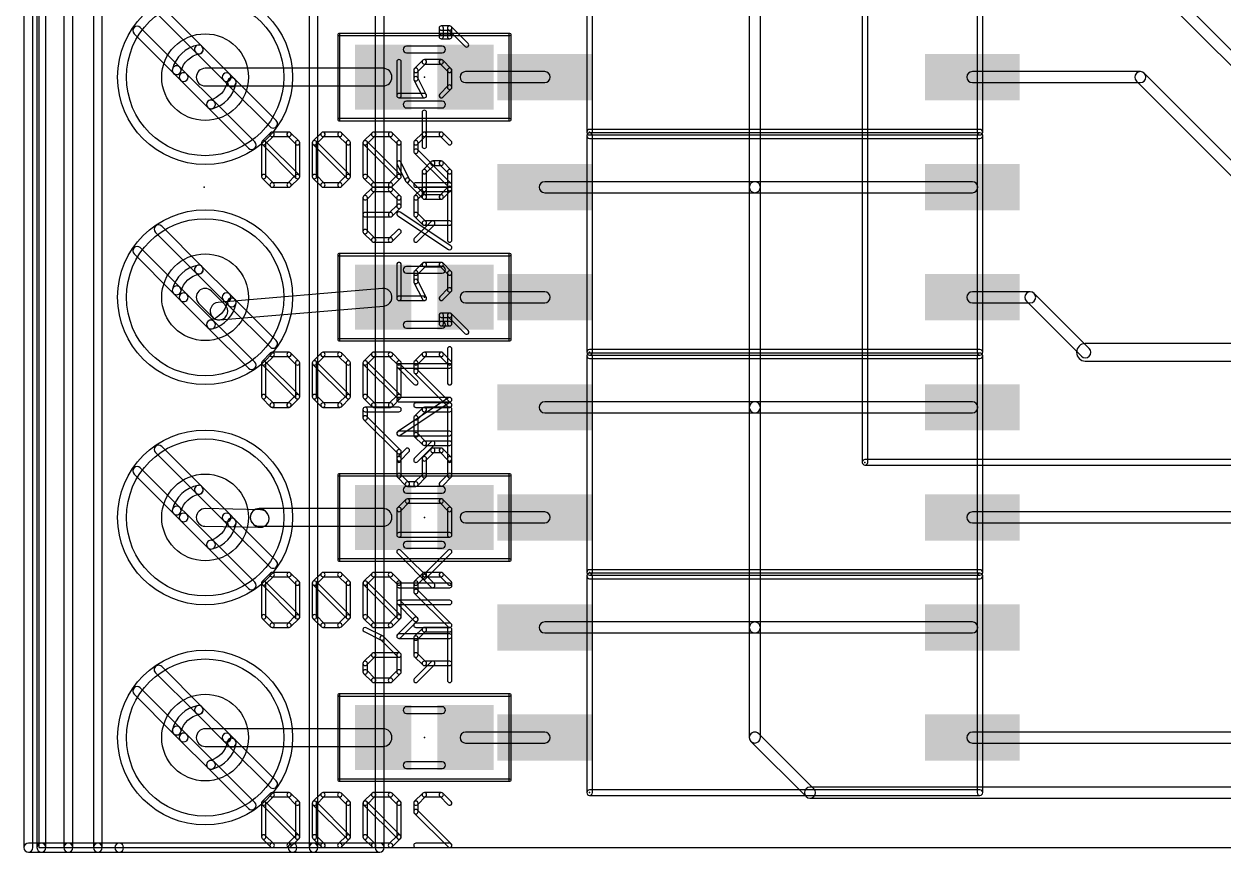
# Model space of a CAD drawing. Extents: x -0.3 to 87.4, y -0.1 to 31.2.
# Drawn here: x -0.34 to 27.3, y -0.1 to 19.01 of the extents above; entities that cross this region are included whole.
import ezdxf

# ---------------------------------------------------------------- set-up
doc = ezdxf.new("R2010")
doc.units = 0
for name, color, linetype in [('16', 175, 'CONTINUOUS'), ('17', 82, 'CONTINUOUS'), ('20', 7, 'CONTINUOUS'), ('21', 253, 'CONTINUOUS'), ('22', 253, 'CONTINUOUS'), ('23', 7, 'CONTINUOUS'), ('24', 7, 'CONTINUOUS'), ('26', 253, 'CONTINUOUS'), ('27', 253, 'CONTINUOUS'), ('28', 253, 'CONTINUOUS'), ('40', 175, 'CONTINUOUS'), ('51', 253, 'CONTINUOUS'), ('52', 253, 'CONTINUOUS')]:
    doc.layers.add(name, color=color, linetype=linetype)

# ---------------------------------------------------------------- blocks, each defined once
blk = doc.blocks.new('RECT')
blk.add_solid([(-0.5, -0.5), (0.5, -0.5), (-0.5, 0.5), (0.5, 0.5)])
blk = doc.blocks.new('ROUNDP')
blk.add_circle((0, 0), 0.5)

msp = doc.modelspace()

# ---------------------------------------------------------------- linework, layer by layer
at = {"layer": '16'}
for points in [[(22.7702, 22.7702), (31.6602, 13.8802, 1), (31.8398, 14.0598), (22.9498, 22.9498, 1)], [(16.383, 20.32), (16.383, 15.24, 1), (16.637, 15.24), (16.637, 20.32, 1)], [(3.835, 17.5768), (7.94, 17.5768, 1), (7.94, 17.9832), (3.835, 17.9832, 1)], [(9.84, 17.653), (11.665, 17.653, 1), (11.665, 17.907), (9.84, 17.907, 1)], [(25.4, 17.907), (21.525, 17.907, 1), (21.525, 17.653), (25.4, 17.653, 1)], [(30.5698, 12.7898), (25.4898, 17.8698, 1), (25.3102, 17.6902), (30.3902, 12.6102, 1)], [(11.665, 15.113), (16.51, 15.113, 1), (16.51, 15.367), (11.665, 15.367, 1)], [(16.383, 15.24), (16.383, 10.16, 1), (16.637, 10.16), (16.637, 15.24, 1)], [(21.525, 15.367), (16.51, 15.367, 1), (16.51, 15.113), (21.525, 15.113, 1)], [(4.2987, 12.5237), (3.9787, 12.8437, 1), (3.6913, 12.5563), (4.0113, 12.2363, 1)], [(7.9229, 12.9025), (4.1379, 12.5825, 1), (4.1721, 12.1775), (7.9571, 12.4975, 1)], [(9.84, 12.573), (11.665, 12.573, 1), (11.665, 12.827), (9.84, 12.827, 1)], [(22.86, 12.827), (21.525, 12.827, 1), (21.525, 12.573), (22.86, 12.573, 1)], [(24.2198, 11.5198), (22.9498, 12.7898, 1), (22.7702, 12.6102), (24.0402, 11.3402, 1)], [(24.13, 11.2268), (37.13, 11.2268, 1), (37.13, 11.6332), (24.13, 11.6332, 1)], [(11.665, 10.033), (16.51, 10.033, 1), (16.51, 10.287), (11.665, 10.287, 1)], [(16.383, 10.16), (16.383, 5.08, 1), (16.637, 5.08), (16.637, 10.16, 1)], [(21.525, 10.287), (16.51, 10.287, 1), (16.51, 10.033), (21.525, 10.033, 1)], [(5.109, 7.7982), (3.839, 7.8232, 1), (3.831, 7.4168), (5.101, 7.3918, 1)], [(7.94, 7.8232), (5.08, 7.8232, 1), (5.08, 7.4168), (7.94, 7.4168, 1)], [(4.9363, 7.4763), (4.9613, 7.4513, 1), (5.2487, 7.7387), (5.2237, 7.7637, 1)], [(9.84, 7.493), (11.665, 7.493, 1), (11.665, 7.747), (9.84, 7.747, 1)], [(29.21, 7.747), (21.525, 7.747, 1), (21.525, 7.493), (29.21, 7.493, 1)], [(16.51, 5.207), (11.665, 5.207, 1), (11.665, 4.953), (16.51, 4.953, 1)], [(21.525, 5.207), (16.51, 5.207, 1), (16.51, 4.953), (21.525, 4.953, 1)], [(16.637, 2.54), (16.637, 5.08, 1), (16.383, 5.08), (16.383, 2.54, 1)], [(7.94, 2.7432), (3.835, 2.7432, 1), (3.835, 2.3368), (7.94, 2.3368, 1)], [(11.665, 2.667), (9.84, 2.667, 1), (9.84, 2.413), (11.665, 2.413, 1)], [(17.8698, 1.3598), (16.5998, 2.6298, 1), (16.4202, 2.4502), (17.6902, 1.1802, 1)], [(27.94, 2.667), (21.525, 2.667, 1), (21.525, 2.413), (27.94, 2.413, 1)], [(17.78, 1.143), (60.96, 1.143, 1), (60.96, 1.397), (17.78, 1.397, 1)]]:
    msp.add_lwpolyline(points, format="xyb", close=True, dxfattribs=at)
at = {"layer": '20'}
for p, q in [((0, 30), (0, 0)), ((0, 0), (85, 0))]:
    msp.add_line(p, q, dxfattribs=at)
at = {"layer": '21'}
for points in [[(-0.3416, 30.48), (-0.3416, 0, 1), (-0.1384, 0), (-0.1384, 30.48, 1)], [(0.1616, 0), (0.1616, 30.48, 1), (-0.0416, 30.48), (-0.0416, 0, 1)], [(0.5805, 30.48), (0.5805, 0, 1), (0.7837, 0), (0.7837, 30.48, 1)], [(1.4637, 0), (1.4637, 30.48, 1), (1.2605, 30.48), (1.2605, 0, 1)], [(6.2327, 30.48), (6.2327, 0, 1), (6.4359, 0), (6.4359, 30.48, 1)], [(7.7584, 30.48), (7.7584, 0, 1), (7.9616, 0), (7.9616, 30.48, 1)], [(19.1135, 8.89), (19.1135, 26.89, 1), (18.9865, 26.89), (18.9865, 8.89, 1)], [(52.05, 8.9535), (19.05, 8.9535, 1), (19.05, 8.8265), (52.05, 8.8265, 1)], [(0.06, 0.1016), (-0.24, 0.1016, 1), (-0.24, -0.1016), (0.06, -0.1016, 1)], [(0.06, -0.1016), (0.6821, -0.1016, 1), (0.6821, 0.1016), (0.06, 0.1016, 1)], [(0.6821, -0.1016), (1.3621, -0.1016, 1), (1.3621, 0.1016), (0.6821, 0.1016, 1)], [(1.8545, 0.1016), (1.3621, 0.1016, 1), (1.3621, -0.1016), (1.8545, -0.1016, 1)], [(1.8545, -0.1016), (5.8513, -0.1016, 1), (5.8513, 0.1016), (1.8545, 0.1016, 1)], [(6.3343, 0.1016), (5.8513, 0.1016, 1), (5.8513, -0.1016), (6.3343, -0.1016, 1)], [(6.3343, -0.1016), (7.86, -0.1016, 1), (7.86, 0.1016), (6.3343, 0.1016, 1)]]:
    msp.add_lwpolyline(points, format="xyb", close=True, dxfattribs=at)
for centre, radius in [((3.835, 17.78), 2.0166), ((3.835, 17.78), 1.8134), ((3.835, 12.7), 2.0166), ((3.835, 12.7), 1.8134), ((3.835, 7.62), 2.0166), ((3.835, 7.62), 1.8134), ((3.835, 2.54), 2.0166), ((3.835, 2.54), 1.8134)]:
    msp.add_circle(centre, radius, dxfattribs=at)
at = {"layer": '22'}
for points in [[(12.7635, 16.51), (12.7635, 21.51, 1), (12.6365, 21.51), (12.6365, 16.51, 1)], [(21.7635, 16.51), (21.7635, 21.51, 1), (21.6365, 21.51), (21.6365, 16.51, 1)], [(12.7, 16.4465), (21.7, 16.4465, 1), (21.7, 16.5735), (12.7, 16.5735, 1)], [(12.7635, 11.43), (12.7635, 16.43, 1), (12.6365, 16.43), (12.6365, 11.43, 1)], [(12.7, 16.3665), (21.7, 16.3665, 1), (21.7, 16.4935), (12.7, 16.4935, 1)], [(21.7635, 11.43), (21.7635, 16.43, 1), (21.6365, 16.43), (21.6365, 11.43, 1)], [(12.7, 11.3665), (21.7, 11.3665, 1), (21.7, 11.4935), (12.7, 11.4935, 1)], [(12.7635, 6.35), (12.7635, 11.35, 1), (12.6365, 11.35), (12.6365, 6.35, 1)], [(12.7, 11.2865), (21.7, 11.2865, 1), (21.7, 11.4135), (12.7, 11.4135, 1)], [(21.7635, 6.35), (21.7635, 11.35, 1), (21.6365, 11.35), (21.6365, 6.35, 1)], [(12.7, 6.2865), (21.7, 6.2865, 1), (21.7, 6.4135), (12.7, 6.4135, 1)], [(12.7635, 1.27), (12.7635, 6.27, 1), (12.6365, 6.27), (12.6365, 1.27, 1)], [(12.7, 6.2065), (21.7, 6.2065, 1), (21.7, 6.3335), (12.7, 6.3335, 1)], [(21.7635, 1.27), (21.7635, 6.27, 1), (21.6365, 6.27), (21.6365, 1.27, 1)], [(12.7, 1.2065), (21.7, 1.2065, 1), (21.7, 1.3335), (12.7, 1.3335, 1)]]:
    msp.add_lwpolyline(points, format="xyb", close=True, dxfattribs=at)
at = {"layer": '23'}
for p in [(3.81, 15.24), (19.05, 8.89)]:
    msp.add_point(p, dxfattribs=at)
at = {"layer": '24'}
for p in [(8.89, 17.78), (12.7, 16.51), (8.89, 12.7), (12.7, 11.43), (8.89, 7.62), (12.7, 6.35), (8.89, 2.54), (12.7, 1.27)]:
    msp.add_point(p, dxfattribs=at)
at = {"layer": '26'}
for points in [[(7.5611, 14.9594), (7.756, 15.1543, 1), (7.6842, 15.2261), (7.4893, 15.0312, 1)], [(7.7201, 15.1394), (8.1099, 15.1394, 1), (8.1099, 15.241), (7.7201, 15.241, 1)], [(8.074, 15.1543), (8.2689, 14.9594, 1), (8.3407, 15.0312), (8.1458, 15.2261, 1)], [(8.8536, 15.2261), (8.6587, 15.0312, 1), (8.7305, 14.9594), (8.9254, 15.1543, 1)], [(9.4742, 15.241), (8.8895, 15.241, 1), (8.8895, 15.1394), (9.4742, 15.1394, 1)], [(9.525, 14.0208), (9.525, 15.1902, 1), (9.4234, 15.1902), (9.4234, 14.0208, 1)], [(7.576, 14.2157), (7.576, 14.9953, 1), (7.4744, 14.9953), (7.4744, 14.2157, 1)], [(8.254, 14.9953), (8.254, 14.8004, 1), (8.3556, 14.8004), (8.3556, 14.9953, 1)], [(8.6438, 14.9953), (8.6438, 14.6055, 1), (8.7454, 14.6055), (8.7454, 14.9953, 1)], [(8.1099, 14.6563), (7.5252, 14.6563, 1), (7.5252, 14.5547), (8.1099, 14.5547, 1)], [(8.2689, 14.8363), (8.074, 14.6414, 1), (8.1458, 14.5696), (8.3407, 14.7645, 1)], [(8.6587, 14.5696), (8.8536, 14.3747, 1), (8.9254, 14.4465), (8.7305, 14.6414, 1)], [(9.0485, 14.4465), (8.6587, 14.0567, 1), (8.7305, 13.9849), (9.1203, 14.3747, 1)], [(8.8895, 14.3598), (9.4742, 14.3598, 1), (9.4742, 14.4614), (8.8895, 14.4614, 1)], [(7.756, 14.0567), (7.5611, 14.2516, 1), (7.4893, 14.1798), (7.6842, 13.9849, 1)], [(8.2689, 14.2516), (8.074, 14.0567, 1), (8.1458, 13.9849), (8.3407, 14.1798, 1)], [(8.1099, 14.0716), (7.7201, 14.0716, 1), (7.7201, 13.97), (8.1099, 13.97, 1)], [(8.3048, 10.161), (7.5252, 10.161, 1), (7.5252, 10.0594), (8.3048, 10.0594, 1)], [(7.4744, 10.1102), (7.4744, 9.9153, 1), (7.576, 9.9153), (7.576, 10.1102, 1)], [(7.4893, 9.8794), (8.2689, 9.0998, 1), (8.3407, 9.1716), (7.5611, 9.9512, 1)], [(8.8536, 10.1461), (8.6587, 9.9512, 1), (8.7305, 9.8794), (8.9254, 10.0743, 1)], [(8.6438, 9.9153), (8.6438, 9.5255, 1), (8.7454, 9.5255), (8.7454, 9.9153, 1)], [(9.4742, 10.161), (8.8895, 10.161, 1), (8.8895, 10.0594), (9.4742, 10.0594, 1)], [(9.525, 8.9408), (9.525, 10.1102, 1), (9.4234, 10.1102), (9.4234, 8.9408, 1)], [(8.6587, 9.4896), (8.8536, 9.2947, 1), (8.9254, 9.3665), (8.7305, 9.5614, 1)], [(8.254, 9.1357), (8.254, 8.9408, 1), (8.3556, 8.9408), (8.3556, 9.1357, 1)], [(9.0485, 9.3665), (8.6587, 8.9767, 1), (8.7305, 8.9049), (9.1203, 9.2947, 1)], [(8.8895, 9.2798), (9.4742, 9.2798, 1), (9.4742, 9.3814), (8.8895, 9.3814, 1)], [(7.5025, 4.9848), (7.8923, 4.7899, 1), (7.9377, 4.8807), (7.5479, 5.0756, 1)], [(8.8536, 5.0661), (8.6587, 4.8712, 1), (8.7305, 4.7994), (8.9254, 4.9943, 1)], [(9.4742, 5.081), (8.8895, 5.081, 1), (8.8895, 4.9794), (9.4742, 4.9794, 1)], [(9.525, 3.8608), (9.525, 5.0302, 1), (9.4234, 5.0302), (9.4234, 3.8608, 1)], [(7.8791, 4.7994), (8.2689, 4.4096, 1), (8.3407, 4.4814), (7.9509, 4.8712, 1)], [(8.6438, 4.8353), (8.6438, 4.4455, 1), (8.7454, 4.4455), (8.7454, 4.8353, 1)], [(7.5611, 4.2147), (7.756, 4.4096, 1), (7.6842, 4.4814), (7.4893, 4.2865, 1)], [(7.7201, 4.3947), (8.3048, 4.3947, 1), (8.3048, 4.4963), (7.7201, 4.4963, 1)], [(8.254, 4.4455), (8.254, 4.0557, 1), (8.3556, 4.0557), (8.3556, 4.4455, 1)], [(8.6587, 4.4096), (8.8536, 4.2147, 1), (8.9254, 4.2865), (8.7305, 4.4814, 1)], [(7.576, 4.0557), (7.576, 4.2506, 1), (7.4744, 4.2506), (7.4744, 4.0557, 1)], [(9.0485, 4.2865), (8.6587, 3.8967, 1), (8.7305, 3.8249), (9.1203, 4.2147, 1)], [(8.8895, 4.1998), (9.4742, 4.1998, 1), (9.4742, 4.3014), (8.8895, 4.3014, 1)], [(7.756, 3.8967), (7.5611, 4.0916, 1), (7.4893, 4.0198), (7.6842, 3.8249, 1)], [(8.1099, 3.9116), (7.7201, 3.9116, 1), (7.7201, 3.81), (8.1099, 3.81, 1)], [(8.2689, 4.0916), (8.074, 3.8967, 1), (8.1458, 3.8249), (8.3407, 4.0198, 1)]]:
    msp.add_lwpolyline(points, format="xyb", close=True, dxfattribs=at)
at = {"layer": '27'}
for points in [[(9.4742, 18.963), (9.2793, 18.963, 1), (9.2793, 18.8614), (9.4742, 18.8614, 1)], [(9.2285, 18.9122), (9.2285, 18.7173, 1), (9.3301, 18.7173), (9.3301, 18.9122, 1)], [(9.8999, 18.5583), (9.5101, 18.9481, 1), (9.4383, 18.8762), (9.8281, 18.4865, 1)], [(9.525, 18.7173), (9.525, 18.9122, 1), (9.4234, 18.9122), (9.4234, 18.7173, 1)], [(9.2793, 18.6665), (9.4742, 18.6665, 1), (9.4742, 18.7681), (9.2793, 18.7681, 1)], [(8.254, 18.1326), (8.254, 17.353, 1), (8.3556, 17.353), (8.3556, 18.1326, 1)], [(8.7305, 17.9018), (8.9254, 18.0967, 1), (8.8536, 18.1685), (8.6587, 17.9736, 1)], [(8.7454, 17.7428), (8.7454, 17.9377, 1), (8.6438, 17.9377), (8.6438, 17.7428, 1)], [(8.8895, 18.0818), (9.2793, 18.0818, 1), (9.2793, 18.1834), (8.8895, 18.1834, 1)], [(9.2434, 18.0967), (9.4383, 17.9018, 1), (9.5101, 17.9736), (9.3152, 18.1685, 1)], [(9.4234, 17.9377), (9.4234, 17.5479, 1), (9.525, 17.5479), (9.525, 17.9377, 1)], [(8.9349, 17.3757), (8.74, 17.7655, 1), (8.6492, 17.7201), (8.8441, 17.3303, 1)], [(9.4383, 17.5838), (9.2434, 17.3889, 1), (9.3152, 17.3171), (9.5101, 17.512, 1)], [(8.3048, 17.3022), (8.8895, 17.3022, 1), (8.8895, 17.4038), (8.3048, 17.4038, 1)], [(8.9403, 16.1836), (8.9403, 16.9632, 1), (8.8387, 16.9632), (8.8387, 16.1836, 1)], [(8.2594, 15.7711), (8.4543, 15.3813, 1), (8.5451, 15.4267), (8.3502, 15.8165, 1)], [(9.0485, 15.8297), (8.8536, 15.6348, 1), (8.9254, 15.563), (9.1203, 15.7579, 1)], [(9.2793, 15.8446), (9.0844, 15.8446, 1), (9.0844, 15.743), (9.2793, 15.743, 1)], [(9.5101, 15.6348), (9.3152, 15.8297, 1), (9.2434, 15.7579), (9.4383, 15.563, 1)], [(8.8387, 15.5989), (8.8387, 15.0142, 1), (8.9403, 15.0142), (8.9403, 15.5989, 1)], [(9.525, 15.2091), (9.525, 15.5989, 1), (9.4234, 15.5989), (9.4234, 15.2091, 1)], [(8.4638, 15.3681), (8.8536, 14.9783, 1), (8.9254, 15.0501), (8.5356, 15.4399, 1)], [(9.3152, 14.9783), (9.5101, 15.1732, 1), (9.4383, 15.245), (9.2434, 15.0501, 1)], [(8.8895, 14.9634), (9.2793, 14.9634, 1), (9.2793, 15.065), (8.8895, 15.065, 1)], [(9.5024, 13.8871), (8.333, 14.6666, 1), (8.2766, 14.5821), (9.446, 13.8025, 1)], [(8.254, 13.455), (8.254, 12.6754, 1), (8.3556, 12.6754), (8.3556, 13.455, 1)], [(8.7305, 13.2242), (8.9254, 13.4191, 1), (8.8536, 13.4909), (8.6587, 13.296, 1)], [(8.7454, 13.0652), (8.7454, 13.2601, 1), (8.6438, 13.2601), (8.6438, 13.0652, 1)], [(8.8895, 13.4042), (9.2793, 13.4042, 1), (9.2793, 13.5058), (8.8895, 13.5058, 1)], [(9.2434, 13.4191), (9.4383, 13.2242, 1), (9.5101, 13.296), (9.3152, 13.4909, 1)], [(9.4234, 13.2601), (9.4234, 12.8703, 1), (9.525, 12.8703), (9.525, 13.2601, 1)], [(8.9349, 12.6981), (8.74, 13.0879, 1), (8.6492, 13.0425), (8.8441, 12.6527, 1)], [(8.3048, 12.6246), (8.8895, 12.6246, 1), (8.8895, 12.7262), (8.3048, 12.7262, 1)], [(9.4383, 12.9062), (9.2434, 12.7113, 1), (9.3152, 12.6395), (9.5101, 12.8344, 1)], [(9.4742, 12.3364), (9.2793, 12.3364, 1), (9.2793, 12.2348), (9.4742, 12.2348, 1)], [(9.2285, 12.2856), (9.2285, 12.0907, 1), (9.3301, 12.0907), (9.3301, 12.2856, 1)], [(9.8999, 11.9317), (9.5101, 12.3215, 1), (9.4383, 12.2497), (9.8281, 11.8599, 1)], [(9.525, 12.0907), (9.525, 12.2856, 1), (9.4234, 12.2856), (9.4234, 12.0907, 1)], [(9.2793, 12.0399), (9.4742, 12.0399, 1), (9.4742, 12.1415), (9.2793, 12.1415, 1)], [(9.525, 10.7264), (9.525, 11.506, 1), (9.4234, 11.506), (9.4234, 10.7264, 1)], [(8.7305, 10.7623), (8.3407, 11.1521, 1), (8.2689, 11.0803), (8.6587, 10.6905, 1)], [(8.3048, 11.0654), (9.4742, 11.0654, 1), (9.4742, 11.167), (8.3048, 11.167, 1)], [(8.333, 9.5147), (9.5024, 10.2943, 1), (9.446, 10.3789), (8.2766, 9.5993, 1)], [(9.4742, 10.3874), (8.3048, 10.3874, 1), (8.3048, 10.2858), (9.4742, 10.2858, 1)], [(9.4742, 9.6078), (8.3048, 9.6078, 1), (8.3048, 9.5062), (9.4742, 9.5062, 1)], [(8.4638, 9.2031), (8.2689, 9.0082, 1), (8.3407, 8.9364), (8.5356, 9.1313, 1)], [(8.9254, 8.9364), (9.1203, 9.1313, 1), (9.0485, 9.2031), (8.8536, 9.0082, 1)], [(9.0844, 9.1164), (9.2793, 9.1164, 1), (9.2793, 9.218), (9.0844, 9.218, 1)], [(9.2434, 9.1313), (9.4383, 8.9364, 1), (9.5101, 9.0082), (9.3152, 9.2031, 1)], [(8.254, 8.9723), (8.254, 8.5825, 1), (8.3556, 8.5825), (8.3556, 8.9723, 1)], [(8.9403, 8.5825), (8.9403, 8.9723, 1), (8.8387, 8.9723), (8.8387, 8.5825, 1)], [(9.4234, 8.9723), (9.4234, 8.5825, 1), (9.525, 8.5825), (9.525, 8.9723, 1)], [(8.2689, 8.5466), (8.4638, 8.3517, 1), (8.5356, 8.4235), (8.3407, 8.6184, 1)], [(8.7305, 8.3517), (8.9254, 8.5466, 1), (8.8536, 8.6184), (8.6587, 8.4235, 1)], [(9.4383, 8.6184), (9.2434, 8.4235, 1), (9.3152, 8.3517), (9.5101, 8.5466, 1)], [(8.4997, 8.3368), (8.6946, 8.3368, 1), (8.6946, 8.4384), (8.4997, 8.4384, 1)], [(8.4638, 8.0337), (8.2689, 7.8388, 1), (8.3407, 7.767), (8.5356, 7.9619, 1)], [(9.2793, 8.0486), (8.4997, 8.0486, 1), (8.4997, 7.947), (9.2793, 7.947, 1)], [(9.5101, 7.8388), (9.3152, 8.0337, 1), (9.2434, 7.9619), (9.4383, 7.767, 1)], [(8.254, 7.8029), (8.254, 7.2182, 1), (8.3556, 7.2182), (8.3556, 7.8029, 1)], [(9.525, 7.2182), (9.525, 7.8029, 1), (9.4234, 7.8029), (9.4234, 7.2182, 1)], [(8.3048, 7.1674), (9.4742, 7.1674, 1), (9.4742, 7.269), (8.3048, 7.269, 1)], [(9.1203, 6.0847), (8.3407, 6.8643, 1), (8.2689, 6.7925), (9.0485, 6.0129, 1)], [(8.9254, 6.2078), (9.5101, 6.7925, 1), (9.4383, 6.8643), (8.8536, 6.2796, 1)], [(8.3048, 5.998), (9.4742, 5.998, 1), (9.4742, 6.0996), (8.3048, 6.0996, 1)], [(8.7305, 5.3051), (8.3407, 5.6949, 1), (8.2689, 5.6231), (8.6587, 5.2333, 1)], [(8.3048, 5.6082), (9.4742, 5.6082, 1), (9.4742, 5.7098), (8.3048, 5.7098, 1)], [(8.3407, 4.8435), (8.7305, 5.2333, 1), (8.6587, 5.3051), (8.2689, 4.9153, 1)], [(9.4742, 4.9302), (8.3048, 4.9302, 1), (8.3048, 4.8286), (9.4742, 4.8286, 1)]]:
    msp.add_lwpolyline(points, format="xyb", close=True, dxfattribs=at)
at = {"layer": '28'}
for points in [[(5.3454, 16.4961), (5.1505, 16.3012, 1), (5.2223, 16.2294), (5.4172, 16.4243, 1)], [(5.1356, 16.2653), (5.1356, 15.4857, 1), (5.2372, 15.4857), (5.2372, 16.2653, 1)], [(6.0019, 15.5216), (5.2223, 16.3012, 1), (5.1505, 16.2294), (5.9301, 15.4498, 1)], [(5.7711, 16.511), (5.3813, 16.511, 1), (5.3813, 16.4094), (5.7711, 16.4094, 1)], [(6.0019, 16.3012), (5.807, 16.4961, 1), (5.7352, 16.4243), (5.9301, 16.2294, 1)], [(6.0168, 15.4857), (6.0168, 16.2653, 1), (5.9152, 16.2653), (5.9152, 15.4857, 1)], [(6.5148, 16.4961), (6.3199, 16.3012, 1), (6.3917, 16.2294), (6.5866, 16.4243, 1)], [(6.305, 16.2653), (6.305, 15.4857, 1), (6.4066, 15.4857), (6.4066, 16.2653, 1)], [(7.1713, 15.5216), (6.3917, 16.3012, 1), (6.3199, 16.2294), (7.0995, 15.4498, 1)], [(6.9405, 16.511), (6.5507, 16.511, 1), (6.5507, 16.4094), (6.9405, 16.4094, 1)], [(7.1713, 16.3012), (6.9764, 16.4961, 1), (6.9046, 16.4243), (7.0995, 16.2294, 1)], [(7.1862, 15.4857), (7.1862, 16.2653, 1), (7.0846, 16.2653), (7.0846, 15.4857, 1)], [(7.6842, 16.4961), (7.4893, 16.3012, 1), (7.5611, 16.2294), (7.756, 16.4243, 1)], [(7.4744, 16.2653), (7.4744, 15.4857, 1), (7.576, 15.4857), (7.576, 16.2653, 1)], [(8.3407, 15.5216), (7.5611, 16.3012, 1), (7.4893, 16.2294), (8.2689, 15.4498, 1)], [(8.1099, 16.511), (7.7201, 16.511, 1), (7.7201, 16.4094), (8.1099, 16.4094, 1)], [(8.3407, 16.3012), (8.1458, 16.4961, 1), (8.074, 16.4243), (8.2689, 16.2294, 1)], [(8.3556, 15.4857), (8.3556, 16.2653, 1), (8.254, 16.2653), (8.254, 15.4857, 1)], [(8.7305, 16.2294), (8.9254, 16.4243, 1), (8.8536, 16.4961), (8.6587, 16.3012, 1)], [(8.7454, 16.0704), (8.7454, 16.2653, 1), (8.6438, 16.2653), (8.6438, 16.0704, 1)], [(8.8895, 16.4094), (9.2793, 16.4094, 1), (9.2793, 16.511), (8.8895, 16.511, 1)], [(9.2434, 16.4243), (9.4383, 16.2294, 1), (9.5101, 16.3012), (9.3152, 16.4961, 1)], [(9.5101, 15.3267), (8.7305, 16.1063, 1), (8.6587, 16.0345), (9.4383, 15.2549, 1)], [(5.1505, 15.4498), (5.3454, 15.2549, 1), (5.4172, 15.3267), (5.2223, 15.5216, 1)], [(5.807, 15.2549), (6.0019, 15.4498, 1), (5.9301, 15.5216), (5.7352, 15.3267, 1)], [(6.3199, 15.4498), (6.5148, 15.2549, 1), (6.5866, 15.3267), (6.3917, 15.5216, 1)], [(6.9764, 15.2549), (7.1713, 15.4498, 1), (7.0995, 15.5216), (6.9046, 15.3267, 1)], [(7.4893, 15.4498), (7.6842, 15.2549, 1), (7.756, 15.3267), (7.5611, 15.5216, 1)], [(8.1458, 15.2549), (8.3407, 15.4498, 1), (8.2689, 15.5216), (8.074, 15.3267, 1)], [(5.3813, 15.24), (5.7711, 15.24, 1), (5.7711, 15.3416), (5.3813, 15.3416, 1)], [(6.5507, 15.24), (6.9405, 15.24, 1), (6.9405, 15.3416), (6.5507, 15.3416, 1)], [(7.7201, 15.24), (8.1099, 15.24, 1), (8.1099, 15.3416), (7.7201, 15.3416, 1)], [(8.6946, 15.24), (9.4742, 15.24, 1), (9.4742, 15.3416), (8.6946, 15.3416, 1)], [(5.3454, 11.4161), (5.1505, 11.2212, 1), (5.2223, 11.1494), (5.4172, 11.3443, 1)], [(5.7711, 11.431), (5.3813, 11.431, 1), (5.3813, 11.3294), (5.7711, 11.3294, 1)], [(6.0019, 11.2212), (5.807, 11.4161, 1), (5.7352, 11.3443), (5.9301, 11.1494, 1)], [(6.5148, 11.4161), (6.3199, 11.2212, 1), (6.3917, 11.1494), (6.5866, 11.3443, 1)], [(6.9405, 11.431), (6.5507, 11.431, 1), (6.5507, 11.3294), (6.9405, 11.3294, 1)], [(7.1713, 11.2212), (6.9764, 11.4161, 1), (6.9046, 11.3443), (7.0995, 11.1494, 1)], [(7.6842, 11.4161), (7.4893, 11.2212, 1), (7.5611, 11.1494), (7.756, 11.3443, 1)], [(8.1099, 11.431), (7.7201, 11.431, 1), (7.7201, 11.3294), (8.1099, 11.3294, 1)], [(8.3407, 11.2212), (8.1458, 11.4161, 1), (8.074, 11.3443), (8.2689, 11.1494, 1)], [(8.7305, 11.1494), (8.9254, 11.3443, 1), (8.8536, 11.4161), (8.6587, 11.2212, 1)], [(8.8895, 11.3294), (9.2793, 11.3294, 1), (9.2793, 11.431), (8.8895, 11.431, 1)], [(9.2434, 11.3443), (9.4383, 11.1494, 1), (9.5101, 11.2212), (9.3152, 11.4161, 1)], [(5.1356, 11.1853), (5.1356, 10.4057, 1), (5.2372, 10.4057), (5.2372, 11.1853, 1)], [(6.0019, 10.4416), (5.2223, 11.2212, 1), (5.1505, 11.1494), (5.9301, 10.3698, 1)], [(6.0168, 10.4057), (6.0168, 11.1853, 1), (5.9152, 11.1853), (5.9152, 10.4057, 1)], [(6.305, 11.1853), (6.305, 10.4057, 1), (6.4066, 10.4057), (6.4066, 11.1853, 1)], [(7.1713, 10.4416), (6.3917, 11.2212, 1), (6.3199, 11.1494), (7.0995, 10.3698, 1)], [(7.1862, 10.4057), (7.1862, 11.1853, 1), (7.0846, 11.1853), (7.0846, 10.4057, 1)], [(7.4744, 11.1853), (7.4744, 10.4057, 1), (7.576, 10.4057), (7.576, 11.1853, 1)], [(8.3407, 10.4416), (7.5611, 11.2212, 1), (7.4893, 11.1494), (8.2689, 10.3698, 1)], [(8.3556, 10.4057), (8.3556, 11.1853, 1), (8.254, 11.1853), (8.254, 10.4057, 1)], [(8.7454, 10.9904), (8.7454, 11.1853, 1), (8.6438, 11.1853), (8.6438, 10.9904, 1)], [(9.5101, 10.2467), (8.7305, 11.0263, 1), (8.6587, 10.9545), (9.4383, 10.1749, 1)], [(5.1505, 10.3698), (5.3454, 10.1749, 1), (5.4172, 10.2467), (5.2223, 10.4416, 1)], [(5.3813, 10.16), (5.7711, 10.16, 1), (5.7711, 10.2616), (5.3813, 10.2616, 1)], [(5.807, 10.1749), (6.0019, 10.3698, 1), (5.9301, 10.4416), (5.7352, 10.2467, 1)], [(6.3199, 10.3698), (6.5148, 10.1749, 1), (6.5866, 10.2467), (6.3917, 10.4416, 1)], [(6.5507, 10.16), (6.9405, 10.16, 1), (6.9405, 10.2616), (6.5507, 10.2616, 1)], [(6.9764, 10.1749), (7.1713, 10.3698, 1), (7.0995, 10.4416), (6.9046, 10.2467, 1)], [(7.4893, 10.3698), (7.6842, 10.1749, 1), (7.756, 10.2467), (7.5611, 10.4416, 1)], [(7.7201, 10.16), (8.1099, 10.16, 1), (8.1099, 10.2616), (7.7201, 10.2616, 1)], [(8.1458, 10.1749), (8.3407, 10.3698, 1), (8.2689, 10.4416), (8.074, 10.2467, 1)], [(8.6946, 10.16), (9.4742, 10.16, 1), (9.4742, 10.2616), (8.6946, 10.2616, 1)], [(5.3454, 6.3361), (5.1505, 6.1412, 1), (5.2223, 6.0694), (5.4172, 6.2643, 1)], [(5.1356, 6.1053), (5.1356, 5.3257, 1), (5.2372, 5.3257), (5.2372, 6.1053, 1)], [(6.0019, 5.3616), (5.2223, 6.1412, 1), (5.1505, 6.0694), (5.9301, 5.2898, 1)], [(5.7711, 6.351), (5.3813, 6.351, 1), (5.3813, 6.2494), (5.7711, 6.2494, 1)], [(6.0019, 6.1412), (5.807, 6.3361, 1), (5.7352, 6.2643), (5.9301, 6.0694, 1)], [(6.0168, 5.3257), (6.0168, 6.1053, 1), (5.9152, 6.1053), (5.9152, 5.3257, 1)], [(6.5148, 6.3361), (6.3199, 6.1412, 1), (6.3917, 6.0694), (6.5866, 6.2643, 1)], [(6.305, 6.1053), (6.305, 5.3257, 1), (6.4066, 5.3257), (6.4066, 6.1053, 1)], [(7.1713, 5.3616), (6.3917, 6.1412, 1), (6.3199, 6.0694), (7.0995, 5.2898, 1)], [(6.9405, 6.351), (6.5507, 6.351, 1), (6.5507, 6.2494), (6.9405, 6.2494, 1)], [(7.1713, 6.1412), (6.9764, 6.3361, 1), (6.9046, 6.2643), (7.0995, 6.0694, 1)], [(7.1862, 5.3257), (7.1862, 6.1053, 1), (7.0846, 6.1053), (7.0846, 5.3257, 1)], [(7.6842, 6.3361), (7.4893, 6.1412, 1), (7.5611, 6.0694), (7.756, 6.2643, 1)], [(7.4744, 6.1053), (7.4744, 5.3257, 1), (7.576, 5.3257), (7.576, 6.1053, 1)], [(8.3407, 5.3616), (7.5611, 6.1412, 1), (7.4893, 6.0694), (8.2689, 5.2898, 1)], [(8.1099, 6.351), (7.7201, 6.351, 1), (7.7201, 6.2494), (8.1099, 6.2494, 1)], [(8.3407, 6.1412), (8.1458, 6.3361, 1), (8.074, 6.2643), (8.2689, 6.0694, 1)], [(8.3556, 5.3257), (8.3556, 6.1053, 1), (8.254, 6.1053), (8.254, 5.3257, 1)], [(8.7305, 6.0694), (8.9254, 6.2643, 1), (8.8536, 6.3361), (8.6587, 6.1412, 1)], [(8.7454, 5.9104), (8.7454, 6.1053, 1), (8.6438, 6.1053), (8.6438, 5.9104, 1)], [(8.8895, 6.2494), (9.2793, 6.2494, 1), (9.2793, 6.351), (8.8895, 6.351, 1)], [(9.2434, 6.2643), (9.4383, 6.0694, 1), (9.5101, 6.1412), (9.3152, 6.3361, 1)], [(9.5101, 5.1667), (8.7305, 5.9463, 1), (8.6587, 5.8745), (9.4383, 5.0949, 1)], [(5.1505, 5.2898), (5.3454, 5.0949, 1), (5.4172, 5.1667), (5.2223, 5.3616, 1)], [(5.807, 5.0949), (6.0019, 5.2898, 1), (5.9301, 5.3616), (5.7352, 5.1667, 1)], [(6.3199, 5.2898), (6.5148, 5.0949, 1), (6.5866, 5.1667), (6.3917, 5.3616, 1)], [(6.9764, 5.0949), (7.1713, 5.2898, 1), (7.0995, 5.3616), (6.9046, 5.1667, 1)], [(7.4893, 5.2898), (7.6842, 5.0949, 1), (7.756, 5.1667), (7.5611, 5.3616, 1)], [(8.1458, 5.0949), (8.3407, 5.2898, 1), (8.2689, 5.3616), (8.074, 5.1667, 1)], [(5.3813, 5.08), (5.7711, 5.08, 1), (5.7711, 5.1816), (5.3813, 5.1816, 1)], [(6.5507, 5.08), (6.9405, 5.08, 1), (6.9405, 5.1816), (6.5507, 5.1816, 1)], [(7.7201, 5.08), (8.1099, 5.08, 1), (8.1099, 5.1816), (7.7201, 5.1816, 1)], [(8.6946, 5.08), (9.4742, 5.08, 1), (9.4742, 5.1816), (8.6946, 5.1816, 1)], [(5.3454, 1.2561), (5.1505, 1.0612, 1), (5.2223, 0.9894), (5.4172, 1.1843, 1)], [(5.7711, 1.271), (5.3813, 1.271, 1), (5.3813, 1.1694), (5.7711, 1.1694, 1)], [(6.0019, 1.0612), (5.807, 1.2561, 1), (5.7352, 1.1843), (5.9301, 0.9894, 1)], [(6.5148, 1.2561), (6.3199, 1.0612, 1), (6.3917, 0.9894), (6.5866, 1.1843, 1)], [(6.9405, 1.271), (6.5507, 1.271, 1), (6.5507, 1.1694), (6.9405, 1.1694, 1)], [(7.1713, 1.0612), (6.9764, 1.2561, 1), (6.9046, 1.1843), (7.0995, 0.9894, 1)], [(7.6842, 1.2561), (7.4893, 1.0612, 1), (7.5611, 0.9894), (7.756, 1.1843, 1)], [(8.1099, 1.271), (7.7201, 1.271, 1), (7.7201, 1.1694), (8.1099, 1.1694, 1)], [(8.3407, 1.0612), (8.1458, 1.2561, 1), (8.074, 1.1843), (8.2689, 0.9894, 1)], [(8.7305, 0.9894), (8.9254, 1.1843, 1), (8.8536, 1.2561), (8.6587, 1.0612, 1)], [(8.8895, 1.1694), (9.2793, 1.1694, 1), (9.2793, 1.271), (8.8895, 1.271, 1)], [(9.2434, 1.1843), (9.4383, 0.9894, 1), (9.5101, 1.0612), (9.3152, 1.2561, 1)], [(5.1356, 1.0253), (5.1356, 0.2457, 1), (5.2372, 0.2457), (5.2372, 1.0253, 1)], [(6.0019, 0.2816), (5.2223, 1.0612, 1), (5.1505, 0.9894), (5.9301, 0.2098, 1)], [(6.0168, 0.2457), (6.0168, 1.0253, 1), (5.9152, 1.0253), (5.9152, 0.2457, 1)], [(6.305, 1.0253), (6.305, 0.2457, 1), (6.4066, 0.2457), (6.4066, 1.0253, 1)], [(7.1713, 0.2816), (6.3917, 1.0612, 1), (6.3199, 0.9894), (7.0995, 0.2098, 1)], [(7.1862, 0.2457), (7.1862, 1.0253, 1), (7.0846, 1.0253), (7.0846, 0.2457, 1)], [(7.4744, 1.0253), (7.4744, 0.2457, 1), (7.576, 0.2457), (7.576, 1.0253, 1)], [(8.3407, 0.2816), (7.5611, 1.0612, 1), (7.4893, 0.9894), (8.2689, 0.2098, 1)], [(8.3556, 0.2457), (8.3556, 1.0253, 1), (8.254, 1.0253), (8.254, 0.2457, 1)], [(8.7454, 0.8304), (8.7454, 1.0253, 1), (8.6438, 1.0253), (8.6438, 0.8304, 1)], [(9.5101, 0.0867), (8.7305, 0.8663, 1), (8.6587, 0.7945), (9.4383, 0.0149, 1)], [(5.1505, 0.2098), (5.3454, 0.0149, 1), (5.4172, 0.0867), (5.2223, 0.2816, 1)], [(5.807, 0.0149), (6.0019, 0.2098, 1), (5.9301, 0.2816), (5.7352, 0.0867, 1)], [(6.3199, 0.2098), (6.5148, 0.0149, 1), (6.5866, 0.0867), (6.3917, 0.2816, 1)], [(6.9764, 0.0149), (7.1713, 0.2098, 1), (7.0995, 0.2816), (6.9046, 0.0867, 1)], [(7.4893, 0.2098), (7.6842, 0.0149, 1), (7.756, 0.0867), (7.5611, 0.2816, 1)], [(8.1458, 0.0149), (8.3407, 0.2098, 1), (8.2689, 0.2816), (8.074, 0.0867, 1)], [(5.3813, 0), (5.7711, 0, 1), (5.7711, 0.1016), (5.3813, 0.1016, 1)], [(6.5507, 0), (6.9405, 0, 1), (6.9405, 0.1016), (6.5507, 0.1016, 1)], [(7.7201, 0), (8.1099, 0, 1), (8.1099, 0.1016), (7.7201, 0.1016, 1)], [(8.6946, 0), (9.4742, 0, 1), (9.4742, 0.1016), (8.6946, 0.1016, 1)]]:
    msp.add_lwpolyline(points, format="xyb", close=True, dxfattribs=at)
at = {"layer": '40'}
for points in [[(10.863, 18.7884), (6.917, 18.7884, 1), (6.917, 18.7376), (10.863, 18.7376, 1)], [(6.8916, 18.763), (6.8916, 16.797, 1), (6.9424, 16.797), (6.9424, 18.763, 1)], [(10.8884, 16.797), (10.8884, 18.763, 1), (10.8376, 18.763), (10.8376, 16.797, 1)], [(6.917, 16.7716), (10.863, 16.7716, 1), (10.863, 16.8224), (6.917, 16.8224, 1)], [(10.863, 13.7084), (6.917, 13.7084, 1), (6.917, 13.6576), (10.863, 13.6576, 1)], [(6.8916, 13.683), (6.8916, 11.717, 1), (6.9424, 11.717), (6.9424, 13.683, 1)], [(10.8884, 11.717), (10.8884, 13.683, 1), (10.8376, 13.683), (10.8376, 11.717, 1)], [(6.917, 11.6916), (10.863, 11.6916, 1), (10.863, 11.7424), (6.917, 11.7424, 1)], [(10.863, 8.6284), (6.917, 8.6284, 1), (6.917, 8.5776), (10.863, 8.5776, 1)], [(6.8916, 8.603), (6.8916, 6.637, 1), (6.9424, 6.637), (6.9424, 8.603, 1)], [(10.8884, 6.637), (10.8884, 8.603, 1), (10.8376, 8.603), (10.8376, 6.637, 1)], [(6.917, 6.6116), (10.863, 6.6116, 1), (10.863, 6.6624), (6.917, 6.6624, 1)], [(10.863, 3.5484), (6.917, 3.5484, 1), (6.917, 3.4976), (10.863, 3.4976, 1)], [(6.8916, 3.523), (6.8916, 1.557, 1), (6.9424, 1.557), (6.9424, 3.523, 1)], [(10.8884, 1.557), (10.8884, 3.523, 1), (10.8376, 3.523), (10.8376, 1.557, 1)], [(6.917, 1.5316), (10.863, 1.5316, 1), (10.863, 1.5824), (6.917, 1.5824, 1)]]:
    msp.add_lwpolyline(points, format="xyb", close=True, dxfattribs=at)
at = {"layer": '51'}
for points in [[(2.6902, 19.2762), (3.6192, 18.3472, 1), (3.7628, 18.4908), (2.8338, 19.4198, 1)], [(3.2518, 18.0118), (2.3388, 18.9248, 1), (2.1952, 18.7812), (3.1082, 17.8682, 1)], [(3.7096, 18.3191, 1), (3.6724, 18.5189, 0.2924), (3.0815, 17.965, 1), (3.2785, 17.915, -0.2924)], [(3.6192, 18.3472), (4.2582, 17.7082, 1), (4.4018, 17.8518), (3.7628, 18.4908, 1)], [(3.4118, 17.8518), (3.2518, 18.0118, 1), (3.1082, 17.8682), (3.2682, 17.7082, 1)], [(4.0418, 17.2218), (3.4118, 17.8518, 1), (3.2682, 17.7082), (3.8982, 17.0782, 1)], [(3.945, 17.2485, 1), (3.995, 17.0515, 0.2924), (4.5489, 17.6424, 1), (4.3491, 17.6796, -0.2924)], [(4.2582, 17.7082), (4.3772, 17.5892, 1), (4.5208, 17.7328), (4.4018, 17.8518, 1)], [(4.3772, 17.5892), (5.3312, 16.6352, 1), (5.4748, 16.7788), (4.5208, 17.7328, 1)], [(4.9798, 16.2838), (4.0418, 17.2218, 1), (3.8982, 17.0782), (4.8362, 16.1402, 1)], [(2.6902, 14.1962), (3.6192, 13.2672, 1), (3.7628, 13.4108), (2.8338, 14.3398, 1)], [(3.2518, 12.9318), (2.3388, 13.8448, 1), (2.1952, 13.7012), (3.1082, 12.7882, 1)], [(3.7096, 13.2391, 1), (3.6724, 13.4389, 0.2924), (3.0815, 12.885, 1), (3.2785, 12.835, -0.2924)], [(3.6192, 13.2672), (4.2582, 12.6282, 1), (4.4018, 12.7718), (3.7628, 13.4108, 1)], [(3.4118, 12.7718), (3.2518, 12.9318, 1), (3.1082, 12.7882), (3.2682, 12.6282, 1)], [(4.0418, 12.1418), (3.4118, 12.7718, 1), (3.2682, 12.6282), (3.8982, 11.9982, 1)], [(4.2582, 12.6282), (4.3772, 12.5092, 1), (4.5208, 12.6528), (4.4018, 12.7718, 1)], [(3.945, 12.1685, 1), (3.995, 11.9715, 0.2924), (4.5489, 12.5624, 1), (4.3491, 12.5996, -0.2924)], [(4.3772, 12.5092), (5.3312, 11.5552, 1), (5.4748, 11.6988), (4.5208, 12.6528, 1)], [(4.9798, 11.2038), (4.0418, 12.1418, 1), (3.8982, 11.9982), (4.8362, 11.0602, 1)], [(2.6902, 9.1162), (3.6192, 8.1872, 1), (3.7628, 8.3308), (2.8338, 9.2598, 1)], [(3.2518, 7.8518), (2.3388, 8.7648, 1), (2.1952, 8.6212), (3.1082, 7.7082, 1)], [(3.7096, 8.1591, 1), (3.6724, 8.3589, 0.2924), (3.0815, 7.805, 1), (3.2785, 7.755, -0.2924)], [(3.6192, 8.1872), (4.2582, 7.5482, 1), (4.4018, 7.6918), (3.7628, 8.3308, 1)], [(3.4118, 7.6918), (3.2518, 7.8518, 1), (3.1082, 7.7082), (3.2682, 7.5482, 1)], [(4.0418, 7.0618), (3.4118, 7.6918, 1), (3.2682, 7.5482), (3.8982, 6.9182, 1)], [(3.945, 7.0885, 1), (3.995, 6.8915, 0.2924), (4.5489, 7.4824, 1), (4.3491, 7.5196, -0.2924)], [(4.2582, 7.5482), (4.3772, 7.4292, 1), (4.5208, 7.5728), (4.4018, 7.6918, 1)], [(4.3772, 7.4292), (5.3312, 6.4752, 1), (5.4748, 6.6188), (4.5208, 7.5728, 1)], [(4.9798, 6.1238), (4.0418, 7.0618, 1), (3.8982, 6.9182), (4.8362, 5.9802, 1)], [(2.6902, 4.0362), (3.6192, 3.1072, 1), (3.7628, 3.2508), (2.8338, 4.1798, 1)], [(3.2518, 2.7718), (2.3388, 3.6848, 1), (2.1952, 3.5412), (3.1082, 2.6282, 1)], [(3.7096, 3.0791, 1), (3.6724, 3.2789, 0.2924), (3.0815, 2.725, 1), (3.2785, 2.675, -0.2924)], [(3.6192, 3.1072), (4.2582, 2.4682, 1), (4.4018, 2.6118), (3.7628, 3.2508, 1)], [(3.4118, 2.6118), (3.2518, 2.7718, 1), (3.1082, 2.6282), (3.2682, 2.4682, 1)], [(4.0418, 1.9818), (3.4118, 2.6118, 1), (3.2682, 2.4682), (3.8982, 1.8382, 1)], [(3.945, 2.0085, 1), (3.995, 1.8115, 0.2924), (4.5489, 2.4024, 1), (4.3491, 2.4396, -0.2924)], [(4.2582, 2.4682), (4.3772, 2.3492, 1), (4.5208, 2.4928), (4.4018, 2.6118, 1)], [(4.3772, 2.3492), (5.3312, 1.3952, 1), (5.4748, 1.5388), (4.5208, 2.4928, 1)], [(4.9798, 1.0438), (4.0418, 1.9818, 1), (3.8982, 1.8382), (4.8362, 0.9002, 1)]]:
    msp.add_lwpolyline(points, format="xyb", close=True, dxfattribs=at)
at = {"layer": '52'}
for points in [[(9.3, 18.4912), (8.48, 18.4912, 1), (8.48, 18.3388), (9.3, 18.3388, 1)], [(9.3, 17.2212), (8.48, 17.2212, 1), (8.48, 17.0688), (9.3, 17.0688, 1)], [(9.3, 13.4112), (8.48, 13.4112, 1), (8.48, 13.2588), (9.3, 13.2588, 1)], [(9.3, 12.1412), (8.48, 12.1412, 1), (8.48, 11.9888), (9.3, 11.9888, 1)], [(9.3, 8.3312), (8.48, 8.3312, 1), (8.48, 8.1788), (9.3, 8.1788, 1)], [(9.3, 7.0612), (8.48, 7.0612, 1), (8.48, 6.9088), (9.3, 6.9088, 1)], [(9.3, 3.2512), (8.48, 3.2512, 1), (8.48, 3.0988), (9.3, 3.0988, 1)], [(9.3, 1.9812), (8.48, 1.9812, 1), (8.48, 1.8288), (9.3, 1.8288, 1)]]:
    msp.add_lwpolyline(points, format="xyb", close=True, dxfattribs=at)

# ---------------------------------------------------------------- block references
at = {"layer": '16', "xscale": 1.3, "yscale": 1.5, "rotation": 180}
for p in [(7.94, 17.78), (9.84, 17.78), (7.94, 12.7), (9.84, 12.7), (7.94, 7.62), (9.84, 7.62), (7.94, 2.54), (9.84, 2.54)]:
    msp.add_blockref('RECT', p, dxfattribs=at)
at = {"layer": '16', "xscale": 2.1844, "yscale": 1.0668}
for p in [(11.665, 17.78), (21.525, 17.78), (11.665, 15.24), (21.525, 15.24), (11.665, 12.7), (21.525, 12.7), (11.665, 10.16), (21.525, 10.16), (11.665, 7.62), (21.525, 7.62), (11.665, 5.08), (21.525, 5.08), (11.665, 2.54), (21.525, 2.54)]:
    msp.add_blockref('RECT', p, dxfattribs=at)
at = {"layer": '17', "xscale": 2, "yscale": 2, "rotation": 270}
for p in [(3.835, 17.78), (3.835, 12.7), (3.835, 7.62), (3.835, 2.54)]:
    msp.add_blockref('ROUNDP', p, dxfattribs=at)
at = {"layer": '52', "xscale": 0.65, "yscale": 1.4, "rotation": 180}
for p in [(8.1586, 17.7815), (9.6318, 17.7815), (8.1586, 12.7015), (9.6318, 12.7015), (8.1586, 7.6215), (9.6318, 7.6215), (8.1586, 2.5415), (9.6318, 2.5415)]:
    msp.add_blockref('RECT', p, dxfattribs=at)

doc.saveas('drawing.dxf')
